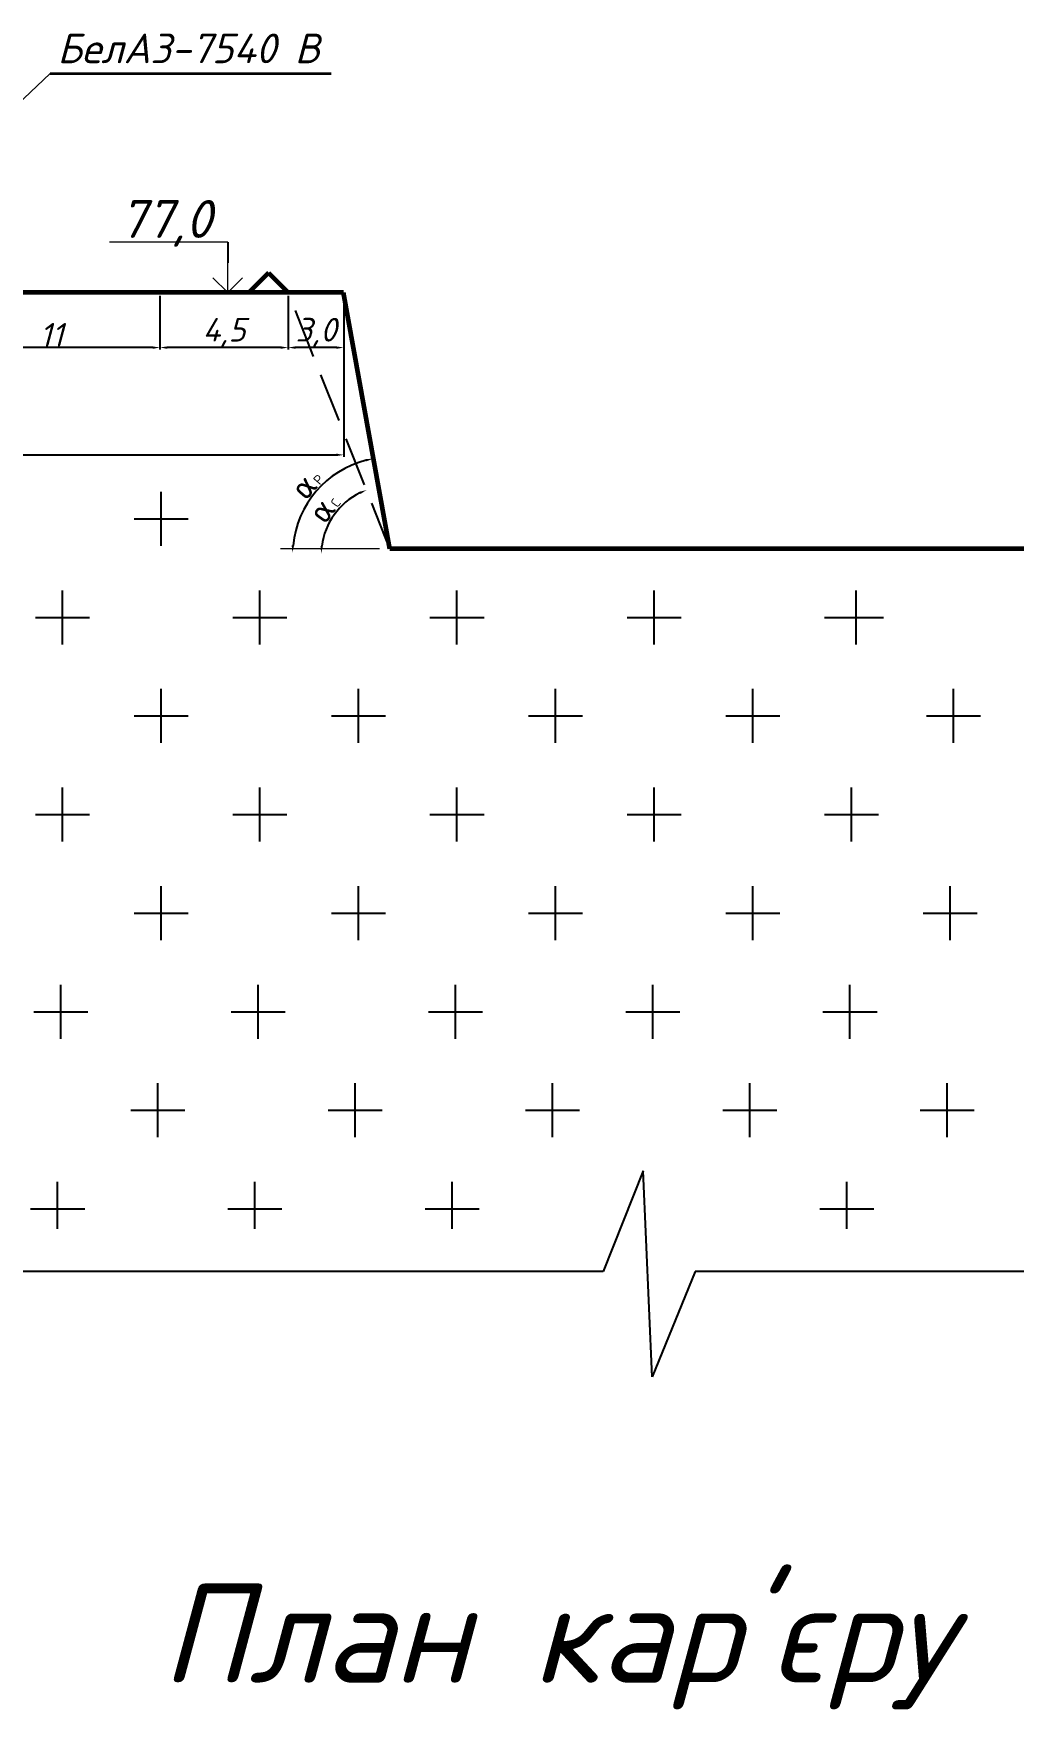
# Model space of a CAD drawing. Header units: millimetres. Extents: x 1555 to 5750, y -1109 to 1444.
# Drawn here: x 3578.4 to 3677.7, y -566.6 to -396.6 of the extents above; entities that cross this region are included whole.
import ezdxf

# ---------------------------------------------------------------- set-up
doc = ezdxf.new("R2010")
doc.units = ezdxf.units.MM
doc.linetypes.add('gost5', pattern=[7, 5, -2, 0])
doc.styles.add('стиль2', font='isocteur.ttf')
doc.dimstyles.new('ISO-25', dxfattribs={"dimtxt": 2.5, "dimasz": 2.5, "dimexe": 1.25, "dimexo": 0.625, "dimtad": 1, "dimtxsty": 'Standard', "dimcen": 2.5, "dimadec": 0, "dimazin": 0, "dimtfac": 1, "dimtmove": 0, "dimatfit": 3, "dimfxl": 1, "dimarcsym": 0})

# ---------------------------------------------------------------- blocks, each defined once
blk = doc.blocks.new('*D69')
at = {"color": 0, "lineweight": -2, "transparency": 16777216}
for p, q in [((3591.18, -423.23), (3591.18, -428.66)), ((3569.18, -425.51), (3569.18, -428.66)), ((3590.43, -428.47), (3569.93, -428.47))]:
    blk.add_line(p, q, dxfattribs=at)
at = {"color": 0, "lineweight": 25, "transparency": 16777216}
for points in [[(3569.93, -428.35), (3569.93, -428.6), (3569.18, -428.47)], [(3590.43, -428.35), (3590.43, -428.6), (3591.18, -428.47)]]:
    blk.add_solid(points, dxfattribs=at)
at = {"layer": 'Defpoints', "color": 0, "lineweight": 25, "transparency": 16777216}
for p in [(3591.18, -423.14), (3569.18, -425.42), (3569.18, -428.47)]:
    blk.add_point(p, dxfattribs=at)
at = {"color": 0, "transparency": 16777216, "insert": (3580.18, -427.18), "char_height": 2.4, "attachment_point": 5}
blk.add_mtext('{\\fISOCPEUR|b0|i1|c0|p34;11}', dxfattribs=at)
blk = doc.blocks.new('*D71')
at = {"color": 0, "lineweight": -2, "transparency": 16777216}
for p, q in [((3483.45, -422.98), (3483.45, -439.54)), ((3609.81, -423.23), (3609.81, -439.54)), ((3484.2, -439.36), (3609.06, -439.36))]:
    blk.add_line(p, q, dxfattribs=at)
at = {"color": 0, "lineweight": 25, "transparency": 16777216}
for points in [[(3484.2, -439.23), (3484.2, -439.48), (3483.45, -439.36)], [(3609.06, -439.23), (3609.06, -439.48), (3609.81, -439.36)]]:
    blk.add_solid(points, dxfattribs=at)
at = {"layer": 'Defpoints', "color": 0, "lineweight": 25, "transparency": 16777216}
for p in [(3483.45, -422.89), (3609.81, -423.14), (3609.81, -439.36)]:
    blk.add_point(p, dxfattribs=at)
at = {"color": 0, "transparency": 16777216, "insert": (3546.63, -438.06), "char_height": 2.4, "attachment_point": 5}
blk.add_mtext('{\\fISOCPEUR|b0|i1|c0|p34;6\\fISOCPEUR|b0|i1|c204|p34;6}', dxfattribs=at)
blk = doc.blocks.new('*D72')
at = {"color": 0, "lineweight": -2, "transparency": 16777216}
for p, q in [((3604.18, -423.23), (3604.18, -428.66)), ((3609.81, -423.23), (3609.81, -428.66)), ((3609.06, -428.47), (3604.93, -428.47))]:
    blk.add_line(p, q, dxfattribs=at)
at = {"color": 0, "lineweight": 25, "transparency": 16777216}
for points in [[(3604.93, -428.35), (3604.93, -428.6), (3604.18, -428.47)], [(3609.06, -428.35), (3609.06, -428.6), (3609.81, -428.47)]]:
    blk.add_solid(points, dxfattribs=at)
at = {"layer": 'Defpoints', "color": 0, "lineweight": 25, "transparency": 16777216}
for p in [(3604.18, -423.14), (3609.81, -423.14), (3604.18, -428.47)]:
    blk.add_point(p, dxfattribs=at)
at = {"color": 0, "transparency": 16777216, "insert": (3607, -426.94), "char_height": 2.4, "attachment_point": 5}
blk.add_mtext('{\\fISOCPEUR|b0|i1|c204|p34;3,0}', dxfattribs=at)
blk = doc.blocks.new('*D75')
at = {"color": 0, "lineweight": -2, "transparency": 16777216}
blk.add_arc((3614.53, -449.51), 9.91, 104.3352, 174.3725, dxfattribs=at)
at = {"color": 0, "lineweight": 25, "transparency": 16777216}
for points in [[(3612.04, -439.78), (3612.1, -440.02), (3612.8, -439.74)], [(3604.78, -448.54), (3604.53, -448.53), (3604.61, -449.28)]]:
    blk.add_solid(points, dxfattribs=at)
at = {"layer": 'Defpoints', "color": 0, "lineweight": 25, "transparency": 16777216}
for p in [(3609.24, -419.51), (3608.67, -441.51), (3603.25, -449.25), (3614.53, -449.51), (3614.53, -449.51)]:
    blk.add_point(p, dxfattribs=at)
at = {"color": 0, "transparency": 16777216, "insert": (3606.02, -442.21), "char_height": 2.4, "attachment_point": 5, "rotation": 49.3539}
blk.add_mtext('{\\fISOCPEUR|b0|i0|c204|p34;α\\H0.4063x;Р}', dxfattribs=at)
blk = doc.blocks.new('*D76')
at = {"color": 0, "lineweight": -2, "transparency": 16777216}
blk.add_arc((3614.53, -449.51), 7.01, 116.1313, 172.5641, dxfattribs=at)
at = {"color": 0, "lineweight": 25, "transparency": 16777216}
for points in [[(3611.39, -443.1), (3611.49, -443.33), (3612.13, -442.92)], [(3607.7, -448.61), (3607.45, -448.59), (3607.52, -449.35)]]:
    blk.add_solid(points, dxfattribs=at)
at = {"layer": 'Defpoints', "color": 0, "lineweight": 25, "transparency": 16777216}
for p in [(3603.61, -419.51), (3609.75, -444.37), (3603.36, -449.25), (3614.53, -449.51), (3614.53, -449.51)]:
    blk.add_point(p, dxfattribs=at)
at = {"color": 0, "transparency": 16777216, "insert": (3607.78, -444.67), "char_height": 2.4, "attachment_point": 5, "rotation": 54.3477}
blk.add_mtext('{\\fISOCPEUR|b0|i0|c204|p34;α\\fISOCPEUR|b0|i0|c0|p34;\\H0.4x;C}', dxfattribs=at)
blk = doc.blocks.new('*D77')
at = {"color": 0, "lineweight": -2, "transparency": 16777216}
for p, q in [((3591.18, -423.23), (3591.18, -428.66)), ((3604.18, -423.23), (3604.18, -428.66)), ((3603.43, -428.47), (3591.93, -428.47))]:
    blk.add_line(p, q, dxfattribs=at)
at = {"color": 0, "lineweight": 25, "transparency": 16777216}
for points in [[(3591.93, -428.35), (3591.93, -428.6), (3591.18, -428.47)], [(3603.43, -428.35), (3603.43, -428.6), (3604.18, -428.47)]]:
    blk.add_solid(points, dxfattribs=at)
at = {"layer": 'Defpoints', "color": 0, "lineweight": 25, "transparency": 16777216}
for p in [(3591.18, -423.14), (3604.18, -423.14), (3591.18, -428.47)]:
    blk.add_point(p, dxfattribs=at)
at = {"color": 0, "transparency": 16777216, "insert": (3597.68, -426.94), "char_height": 2.4, "attachment_point": 5}
blk.add_mtext('{\\fISOCPEUR|b0|i1|c204|p34;4\\fISOCPEUR|b0|i1|c0|p34;,5}', dxfattribs=at)
blk = doc.blocks.new('_Open90')
at = {"color": 0, "linetype": 'ByBlock', "lineweight": -2}
for p, q in [((0, 0), (-1, 0)), ((-0.5, 0.5), (0, 0)), ((0, 0), (-0.5, -0.5))]:
    blk.add_line(p, q, dxfattribs=at)

msp = doc.modelspace()

# ---------------------------------------------------------------- linework, layer by layer
at = {"color": 0, "lineweight": 20}
for p, q in [((3573.5271, -406.8494), (3580.0452, -400.6865)), ((3613.4385, -448.8893), (3603.3857, -448.8853))]:
    msp.add_line(p, q, dxfattribs=at)
at = {"color": 0, "linetype": 'Continuous', "lineweight": 35}
msp.add_line((3580.0452, -400.6865), (3608.5209, -400.6865), dxfattribs=at)
at = {"lineweight": 20}
for p, q in [((3598.0554, -417.7719), (3586.0645, -417.7719)), ((3598.0554, -422.8893), (3598.0554, -417.7719))]:
    msp.add_line(p, q, dxfattribs=at)
msp.add_line((3598.0554, -417.7719), (3598.0554, -419.8893))
at = {"color": 0, "lineweight": 60}
for p, q in [((3602.1842, -420.8893), (3600.1842, -422.8893)), ((3602.1842, -420.8893), (3604.1842, -422.8893)), ((3609.7694, -422.8893), (3483.4503, -422.8894)), ((3614.4958, -448.8893), (3609.7694, -422.8893)), ((3740.8149, -448.8893), (3614.4958, -448.8893))]:
    msp.add_line(p, q, dxfattribs=at)
at = {"color": 0, "linetype": 'gost5'}
msp.add_line((3614.4958, -448.8893), (3604.1842, -422.8893), dxfattribs=at)
at = {"color": 0}
for p, q in [((3591.2905, -448.5785), (3591.2905, -443.1015)), ((3588.552, -445.84), (3594.029, -445.84)), ((3581.2905, -458.5785), (3581.2905, -453.1015)), ((3601.2905, -458.5785), (3601.2905, -453.1015)), ((3621.2905, -458.5785), (3621.2905, -453.1015)), ((3641.2905, -458.5785), (3641.2905, -453.1015)), ((3661.7724, -458.5785), (3661.7724, -453.1015)), ((3578.552, -455.84), (3584.029, -455.84)), ((3598.552, -455.84), (3604.029, -455.84)), ((3618.552, -455.84), (3624.029, -455.84)), ((3638.552, -455.84), (3644.029, -455.84)), ((3658.552, -455.84), (3664.029, -455.84)), ((3659.034, -455.84), (3664.5109, -455.84)), ((3591.2905, -468.5785), (3591.2905, -463.1015)), ((3611.2905, -468.5785), (3611.2905, -463.1015)), ((3631.2905, -468.5785), (3631.2905, -463.1015)), ((3651.2905, -468.5785), (3651.2905, -463.1015)), ((3651.2905, -468.5785), (3651.2905, -463.1015)), ((3671.6118, -468.5785), (3671.6118, -463.1015)), ((3588.552, -465.84), (3594.029, -465.84)), ((3608.552, -465.84), (3614.029, -465.84)), ((3628.552, -465.84), (3634.029, -465.84)), ((3648.552, -465.84), (3654.029, -465.84)), ((3648.552, -465.84), (3654.029, -465.84)), ((3668.8733, -465.84), (3674.3502, -465.84)), ((3581.2905, -478.5785), (3581.2905, -473.1015)), ((3601.2905, -478.5785), (3601.2905, -473.1015)), ((3621.2905, -478.5785), (3621.2905, -473.1015)), ((3641.2905, -478.5785), (3641.2905, -473.1015)), ((3641.2905, -478.5785), (3641.2905, -473.1015)), ((3661.2905, -478.5785), (3661.2905, -473.1015)), ((3578.552, -475.84), (3584.029, -475.84)), ((3598.552, -475.84), (3604.029, -475.84)), ((3618.552, -475.84), (3624.029, -475.84)), ((3638.552, -475.84), (3644.029, -475.84)), ((3638.552, -475.84), (3644.029, -475.84)), ((3658.552, -475.84), (3664.029, -475.84)), ((3591.2905, -488.5785), (3591.2905, -483.1015)), ((3611.2905, -488.5785), (3611.2905, -483.1015)), ((3631.2905, -488.5785), (3631.2905, -483.1015)), ((3651.2905, -488.5785), (3651.2905, -483.1015)), ((3671.2905, -488.5785), (3671.2905, -483.1015)), ((3588.552, -485.84), (3594.029, -485.84)), ((3608.552, -485.84), (3614.029, -485.84)), ((3628.552, -485.84), (3634.029, -485.84)), ((3648.552, -485.84), (3654.029, -485.84)), ((3668.552, -485.84), (3674.029, -485.84)), ((3581.1298, -498.5785), (3581.1298, -493.1015)), ((3601.1298, -498.5785), (3601.1298, -493.1015)), ((3621.1298, -498.5785), (3621.1298, -493.1015)), ((3641.1298, -498.5785), (3641.1298, -493.1015)), ((3661.1298, -498.5785), (3661.1298, -493.1015)), ((3578.3914, -495.84), (3583.8683, -495.84)), ((3598.3914, -495.84), (3603.8683, -495.84)), ((3618.3914, -495.84), (3623.8683, -495.84)), ((3638.3914, -495.84), (3643.8683, -495.84)), ((3658.3914, -495.84), (3663.8683, -495.84)), ((3590.9692, -508.5785), (3590.9692, -503.1015)), ((3610.9692, -508.5785), (3610.9692, -503.1015)), ((3630.9692, -508.5785), (3630.9692, -503.1015)), ((3650.9692, -508.5785), (3650.9692, -503.1015)), ((3670.9692, -508.5785), (3670.9692, -503.1015)), ((3588.2307, -505.84), (3593.7077, -505.84)), ((3608.2307, -505.84), (3613.7077, -505.84)), ((3628.2307, -505.84), (3633.7077, -505.84)), ((3648.2307, -505.84), (3653.7077, -505.84)), ((3668.2307, -505.84), (3673.7077, -505.84)), ((3580.8086, -517.879), (3580.8086, -513.1015)), ((3600.8086, -517.879), (3600.8086, -513.1015)), ((3620.8086, -517.879), (3620.8086, -513.1015)), ((3640.1756, -512.0009), (3636.1134, -522.2083)), ((3641.0631, -532.8825), (3640.1756, -512.0009)), ((3660.8086, -517.879), (3660.8086, -513.1015)), ((3578.0701, -515.84), (3583.547, -515.84)), ((3598.0701, -515.84), (3603.547, -515.84)), ((3618.0701, -515.84), (3623.547, -515.84)), ((3658.0701, -515.84), (3663.547, -515.84)), ((3636.1134, -522.2083), (3381.1799, -522.2083)), ((3645.4423, -522.2083), (3641.0631, -532.8825)), ((3850.1802, -522.2083), (3645.4423, -522.2083))]:
    msp.add_line(p, q, dxfattribs=at)

# ---------------------------------------------------------------- block references
at = {"lineweight": 20, "xscale": 3, "yscale": 3, "zscale": 3, "rotation": 270}
msp.add_blockref('_Open90', (3598.0554, -422.8893), dxfattribs=at)

# ---------------------------------------------------------------- texts
at = {"color": 0, "lineweight": 30, "attachment_point": 1, "style": 'стиль2'}
for s, insert, char_height, width in [('{\\fISOCPEUR|b0|i1|c204|p34;БелАЗ\\fISOCPEUR|b0|i1|c0|p34;-75\\fISOCPEUR|b0|i1|c204|p34;40 В}', (3580.7831, -396.624), 3, 59.923176), ("{\\fISOCPEUR|b0|i1|c204|p34;План кар'єру }", (3591.2901, -553.9031), 10, 679.055)]:
    msp.add_mtext(s, dxfattribs=dict(at, insert=insert, char_height=char_height, width=width))
at = {"color": 0, "insert": (3587.0851, -413.5041), "char_height": 3.84, "width": 12.706736, "attachment_point": 1}
msp.add_mtext('{\\fISOCPEUR|b0|i1|c204|p34;77,\\fISOCPEUR|b0|i1|c0|p34;0}', dxfattribs=at)

# ---------------------------------------------------------------- dimensions: what is measured, and where the dimension line sits
at = {"color": 0}
for base, line1, line2, text, picture, middle in [((3608.6653, -441.5104), ((3614.526, -449.5074), (3603.2486, -449.253)), ((3614.526, -449.5074), (3609.2361, -419.5074)), '{\\fISOCPEUR|b0|i0|c204|p34;α\\H0.4063x;Р}', '*D75', (3606.0217, -442.2064)), ((3609.7529, -444.3707), ((3614.526, -449.5074), (3603.3572, -449.253)), ((3614.526, -449.5074), (3603.6068, -419.5074)), '{\\fISOCPEUR|b0|i0|c204|p34;α\\fISOCPEUR|b0|i0|c0|p34;\\H0.4x;C}', '*D76', (3607.777, -444.6663))]:
    dim = msp.add_angular_dim_2l(base=base, line1=line1, line2=line2, text=text, dimstyle='ISO-25', override={"dimscale": 0.15, "dimtxt": 16, "dimasz": 5, "dimlfac": 2}, dxfattribs=at)
    dim.commit()
    dim.dimension.update_dxf_attribs({"geometry": picture, "text_midpoint": middle})
for base, p1, p2, text, picture, middle in [((3609.8135, -439.3567), (3483.4503, -422.8894), (3609.8135, -423.1392), '{\\fISOCPEUR|b0|i1|c0|p34;6\\fISOCPEUR|b0|i1|c204|p34;6}', '*D71', (3546.6319, -439.3567)), ((3604.1842, -428.4728), (3609.8135, -423.1392), (3604.1842, -423.1392), '{\\fISOCPEUR|b0|i1|c204|p34;3,0}', '*D72', (3606.9989, -428.4728))]:
    dim = msp.add_linear_dim(base=base, p1=p1, p2=p2, text=text, dimstyle='ISO-25', override={"dimscale": 0.15, "dimtxt": 16, "dimasz": 5, "dimlfac": 2}, dxfattribs=at)
    dim.commit()
    dim.dimension.update_dxf_attribs({"geometry": picture, "text_midpoint": middle, "dimtype": 160})
for base, p1, p2, text, picture, middle in [((3569.1842, -428.4728), (3591.1842, -423.1392), (3569.1842, -425.4199), '{\\fISOCPEUR|b0|i1|c0|p34;11}', '*D69', (3580.1842, -427.179)), ((3591.1842, -428.4728), (3604.1842, -423.1392), (3591.1842, -423.1392), '{\\fISOCPEUR|b0|i1|c204|p34;4\\fISOCPEUR|b0|i1|c0|p34;,5}', '*D77', (3597.6842, -426.939))]:
    dim = msp.add_linear_dim(base=base, p1=p1, p2=p2, text=text, dimstyle='ISO-25', override={"dimscale": 0.15, "dimtxt": 16, "dimasz": 5, "dimlfac": 2}, dxfattribs=at)
    dim.commit()
    dim.dimension.update_dxf_attribs({"geometry": picture, "text_midpoint": middle})

doc.saveas('drawing.dxf')
